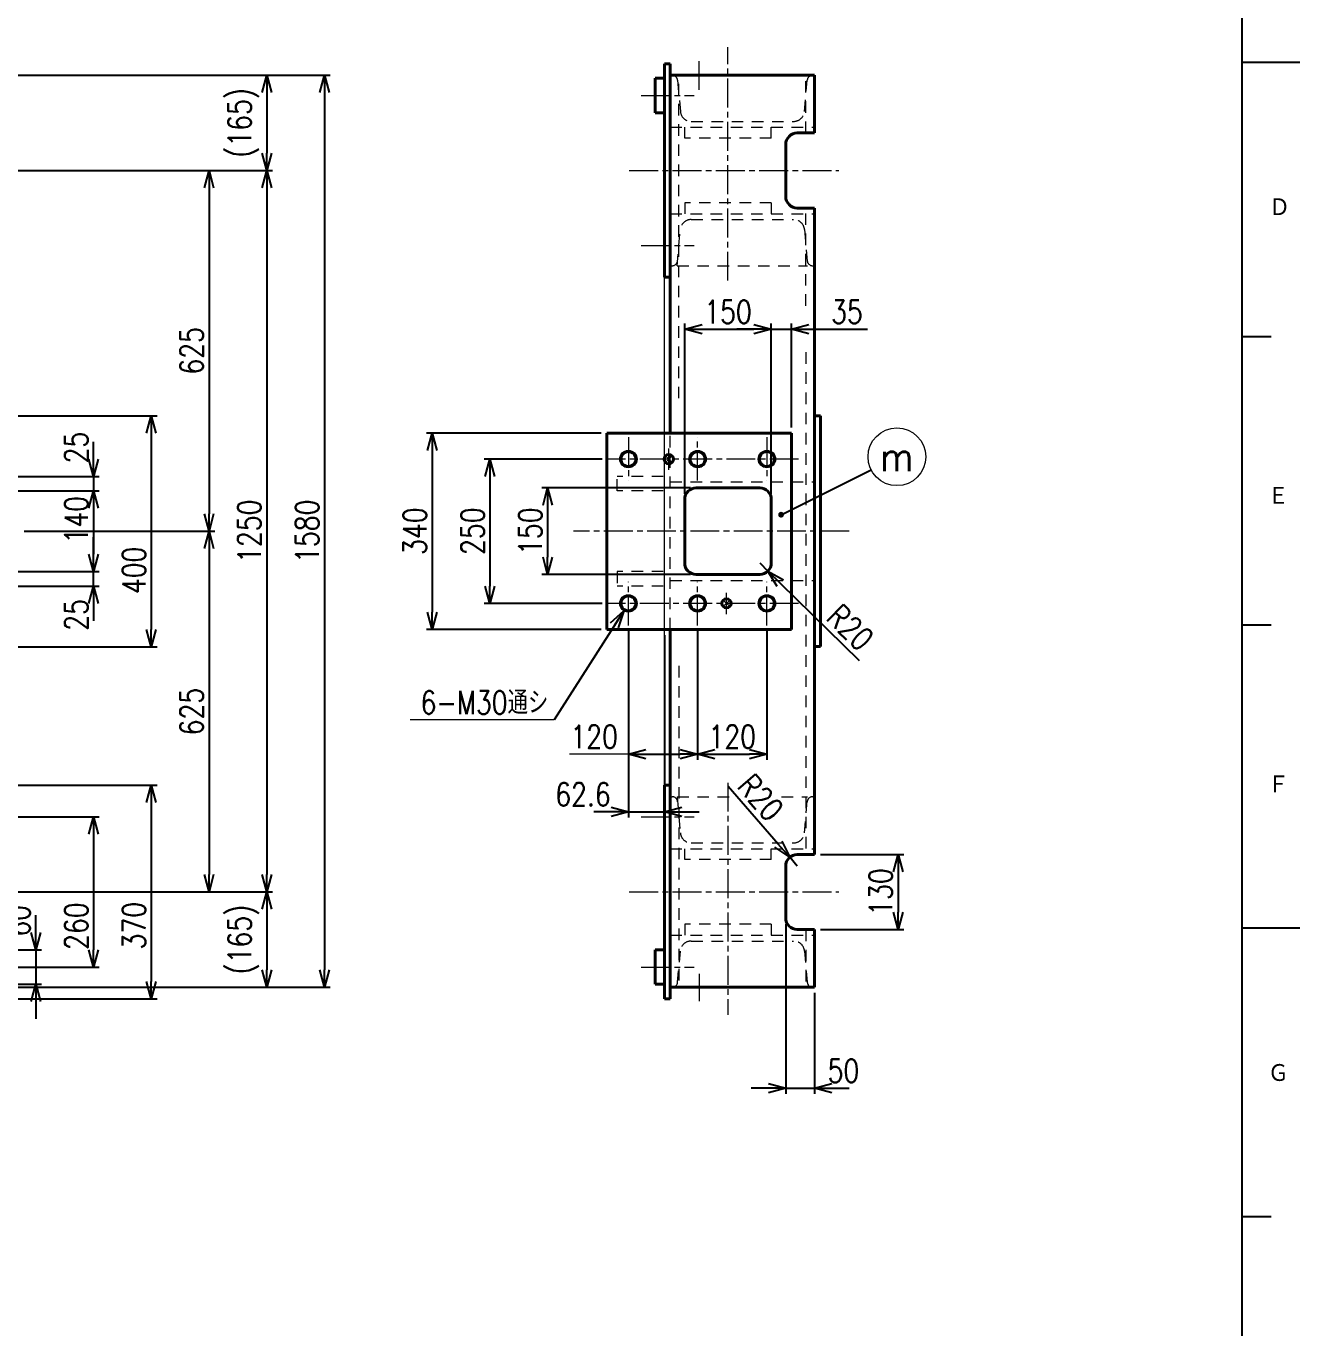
# Model space of a CAD drawing. Header units: millimetres. Extents: x 0 to 8410, y 0 to 5940.
# Drawn here: x 6153 to 8360, y 2278 to 4533 of the extents above; entities that cross this region are included whole.
import ezdxf
from ezdxf.enums import TextEntityAlignment as Align

# ---------------------------------------------------------------- set-up
doc = ezdxf.new("R2010")
doc.units = ezdxf.units.MM
doc.header["$LTSCALE"] = 10
doc.linetypes.add('GEN7A', pattern=[7.5, 5, -0.75, 1, -0.75])
doc.linetypes.add('HIDDEN2', pattern=[3.5, 2, -1.5])
doc.layers.get('0').update_dxf_attribs({"lineweight": 20})
doc.layers.get('DEFPOINTS').update_dxf_attribs({"color": 253})
for name, color, linetype, lineweight in [('2', 5, 'Continuous', 40), ('3A', 6, 'HIDDEN2', 20), ('4', 3, 'Continuous', 13), ('5', 3, 'Continuous', 13), ('6', 7, 'Continuous', 50), ('7A', 4, 'GEN7A', 13)]:
    doc.layers.add(name, color=color, linetype=linetype, lineweight=lineweight)
doc.layers.add('RAHM2', color=1, linetype='Continuous')
doc.styles.add('DIMENSION', font='romans.shx', dxfattribs={"width": 0.8, "bigfont": 'extfont2.shx'})
doc.styles.get("Standard").update_dxf_attribs({"font": 'romans.shx', "width": 0.8, "bigfont": 'extfont2.shx'})
doc.dimstyles.new('GEN-ISO$0', dxfattribs={"dimscale": 10, "dimtxt": 4, "dimasz": 3, "dimexe": 1, "dimexo": 1, "dimgap": 1, "dimtad": 3, "dimrnd": 0.01, "dimdsep": 46, "dimtxsty": 'Standard', "dimblk": 'OPEN30', "dimcen": 0, "dimclrt": 7, "dimazin": 2, "dimtp": 0.1, "dimtm": 0.1, "dimtfac": 0.6, "dimtmove": 2, "dimatfit": 3, "dimldrblk": 'OPEN30', "dimfxl": 1, "dimarcsym": 0})
doc.dimstyles.new('GEN-ISO$4', dxfattribs={"dimscale": 10, "dimtxt": 4, "dimasz": 3, "dimexe": 1, "dimexo": 1, "dimgap": 1, "dimtad": 1, "dimtoh": 1, "dimrnd": 0.01, "dimdsep": 46, "dimtxsty": 'Standard', "dimblk": 'OPEN30', "dimcen": 0, "dimclrt": 7, "dimazin": 2, "dimtp": 0.1, "dimtm": 0.1, "dimtfac": 0.6, "dimtofl": 0, "dimtmove": 0, "dimatfit": 2, "dimldrblk": 'OPEN30', "dimfxl": 1, "dimarcsym": 0})
doc.dimstyles.new('GEN-ISO$7', dxfattribs={"dimscale": 10, "dimtxt": 4, "dimasz": 3, "dimexe": 1, "dimexo": 1, "dimgap": 1, "dimtad": 3, "dimrnd": 0.01, "dimdsep": 46, "dimtxsty": 'Standard', "dimblk": 'OPEN30', "dimcen": 0, "dimclrt": 7, "dimazin": 2, "dimtp": 0.1, "dimtm": 0.1, "dimtfac": 0.6, "dimtmove": 2, "dimatfit": 3, "dimldrblk": 'OPEN30', "dimfxl": 1, "dimarcsym": 0})

# ---------------------------------------------------------------- blocks, each defined once
blk = doc.blocks.new('1A1ブヒン')
at = {"layer": 'RAHM2', "color": 5, "linetype": 'Continuous'}
for p, q in [((826, 15), (826, 579)), ((836, 447), (826, 447)), ((831, 399.5), (826, 399.5)), ((831, 349.5), (826, 349.5)), ((836, 297), (826, 297)), ((831, 247), (826, 247))]:
    blk.add_line(p, q, dxfattribs=at)
for s, p in [('Ｄ', (830.65, 420.24)), ('Ｅ', (830.43, 370.24)), ('Ｆ', (830.43, 320.24)), ('Ｇ', (830.43, 270.24))]:
    blk.add_text(s, height=3.31, dxfattribs=at).set_placement(p)
at = {"layer": 'RAHM2', "color": 5, "linetype": 'Continuous', "width": 0.7}
for tag, p in [('HEADER3', (35, 566.01)), ('HEADER4', (54.75, 566)), ('HEADER15', (74.49, 566)), ('HEADER16', (94.43, 566))]:
    blk.add_attdef(tag, text='', height=6, dxfattribs=at).set_placement(p, align=Align.MIDDLE)
at = {"layer": 'RAHM2', "color": 7, "linetype": 'Continuous'}
blk.add_attdef('HEADER5', text='', height=2.5, dxfattribs=at).set_placement((63.69, 559.1), align=Align.BOTTOM_RIGHT)
for tag, height, width, p in [('HEADER25', 3.2, 0.63, (772.91, 86.65)), ('HEADER23', 3.33, 0.8, (797.4, 86.46)), ('HEADER24', 3.5, 0.8, (818.57, 86.49)), ('HEADER22', 3.2, 0.63, (772.91, 79.65)), ('HEADER21', 3.5, 0.8, (818.57, 79.49)), ('HEADER20', 3.33, 0.8, (797.4, 79.46)), ('HEADER19', 3.2, 0.63, (772.91, 72.65)), ('HEADER17', 3.33, 0.8, (797.4, 72.46)), ('HEADER18', 3.5, 0.8, (818.57, 72.49)), ('HEADER11', 3.2, 0.63, (772.91, 65.65)), ('HEADER9', 3.33, 0.8, (797.4, 65.46)), ('HEADER10', 3.5, 0.8, (818.57, 65.49)), ('HEADER7', 3.31, 0.8, (590.63, 48.21)), ('HEADER1', 5, 0.9, (775.12, 45.15)), ('GEN-TITLE-SCA', 4, 0.85, (677.79, 40.85)), ('HEADER2', 6, 0.9, (774.89, 36.68)), ('HEADER14', 3.31, 0.8, (590.63, 36.29))]:
    blk.add_attdef(tag, text='', height=height, dxfattribs=dict(at, width=width)).set_placement(p, align=Align.MIDDLE)
for tag, p in [('HEADER27', (648.45, 41.09)), ('HEADER26', (663.07, 41.09))]:
    blk.add_attdef(tag, text='', height=4, dxfattribs=at).set_placement(p, align=Align.MIDDLE)
at = {"layer": 'RAHM2', "color": 7, "linetype": 'Continuous', "width": 0.7}
blk.add_attdef('GEN-TITLE-DAT', text='', height=3.5, dxfattribs=at).set_placement((700.02, 39.1), align=Align.CENTER)
at = {"layer": 'RAHM2', "color": 5, "linetype": 'Continuous'}
blk.add_attdef('HEADER6', text='', height=5.8, dxfattribs=at).set_placement((623.09, 17.9), align=Align.BOTTOM_RIGHT)
at = {"layer": 'RAHM2', "color": 5, "linetype": 'Continuous', "style": 'DIMENSION', "width": 1.2}
for tag, p in [('HEADER13', (629.56, 16.75)), ('HEADER12', (663.26, 16.72)), ('GEN-TITLE-DWG', (732.79, 16.74))]:
    blk.add_attdef(tag, text='', height=7.02, dxfattribs=at).set_placement(p, align=Align.BOTTOM_LEFT)
at = {"layer": 'RAHM2', "color": 5, "linetype": 'Continuous', "style": 'DIMENSION'}
blk.add_attdef('HEADER8', text='', height=7.02, dxfattribs=at).set_placement((824.55, 16.71), align=Align.BOTTOM_RIGHT)
blk = doc.blocks.new('_Open30')
at = {"color": 0, "linetype": 'ByBlock', "lineweight": -2}
for p, q in [((-1, 0.268), (0, 0)), ((0, 0), (-1, -0.268)), ((0, 0), (-1, 0))]:
    blk.add_line(p, q, dxfattribs=at)
blk = doc.blocks.new('*D15')
at = {"layer": '5', "color": 0, "lineweight": -2, "transparency": 16777216}
for p, q in [((5988, 4447.9), (6680.3, 4447.9)), ((6670.3, 4417.9), (6670.3, 2897.9)), ((5988, 2867.9), (6680.3, 2867.9))]:
    blk.add_line(p, q, dxfattribs=at)
at = {"layer": 'DEFPOINTS', "color": 0, "transparency": 16777216}
for p in [(5978, 4447.9), (5978, 2867.9), (6670.3, 2867.9)]:
    blk.add_point(p, dxfattribs=at)
at = {"layer": '5', "color": 0, "lineweight": -2, "transparency": 16777216, "xscale": 30, "yscale": 30, "zscale": 30}
for p, rotation in [((6670.3, 4447.9), 90), ((6670.3, 2867.9), 270)]:
    blk.add_blockref('_Open30', p, dxfattribs=dict(at, rotation=rotation))
at = {"layer": '5', "color": 7, "transparency": 16777216, "insert": (6640.3, 3657.9), "char_height": 40, "attachment_point": 5, "rotation": 90}
blk.add_mtext('1580', dxfattribs=at)
blk = doc.blocks.new('*D16')
at = {"layer": '5', "color": 0, "lineweight": -2, "transparency": 16777216}
for p, q in [((6035.1, 4282.9), (6580.3, 4282.9)), ((6570.3, 4252.9), (6570.3, 3062.9)), ((6035.1, 3032.9), (6580.3, 3032.9))]:
    blk.add_line(p, q, dxfattribs=at)
at = {"layer": 'DEFPOINTS', "color": 0, "transparency": 16777216}
for p in [(6025.1, 4282.9), (6025.1, 3032.9), (6570.3, 3032.9)]:
    blk.add_point(p, dxfattribs=at)
at = {"layer": '5', "color": 0, "lineweight": -2, "transparency": 16777216, "xscale": 30, "yscale": 30, "zscale": 30}
for p, rotation in [((6570.3, 4282.9), 90), ((6570.3, 3032.9), 270)]:
    blk.add_blockref('_Open30', p, dxfattribs=dict(at, rotation=rotation))
at = {"layer": '5', "color": 7, "transparency": 16777216, "insert": (6540.3, 3657.9), "char_height": 40, "attachment_point": 5, "rotation": 90}
blk.add_mtext('1250', dxfattribs=at)
blk = doc.blocks.new('*D17')
at = {"layer": '5', "color": 0, "lineweight": -2, "transparency": 16777216}
for p, q in [((5988, 4447.9), (6580.3, 4447.9)), ((6570.3, 4417.9), (6570.3, 4312.9)), ((6035.1, 4282.9), (6580.3, 4282.9))]:
    blk.add_line(p, q, dxfattribs=at)
at = {"layer": 'DEFPOINTS', "color": 0, "transparency": 16777216}
for p in [(5978, 4447.9), (6025.1, 4282.9), (6570.3, 4282.9)]:
    blk.add_point(p, dxfattribs=at)
at = {"layer": '5', "color": 0, "lineweight": -2, "transparency": 16777216, "xscale": 30, "yscale": 30, "zscale": 30}
for p, rotation in [((6570.3, 4447.9), 90), ((6570.3, 4282.9), 270)]:
    blk.add_blockref('_Open30', p, dxfattribs=dict(at, rotation=rotation))
at = {"layer": '5', "color": 7, "transparency": 16777216, "insert": (6529.9, 4365.4), "char_height": 40, "attachment_point": 5, "rotation": 90}
blk.add_mtext('(165)', dxfattribs=at)
blk = doc.blocks.new('*D18')
at = {"layer": '5', "color": 0, "lineweight": -2, "transparency": 16777216}
for p, q in [((6035.1, 3032.9), (6580.3, 3032.9)), ((6570.3, 3002.9), (6570.3, 2897.9)), ((5988, 2867.9), (6580.3, 2867.9))]:
    blk.add_line(p, q, dxfattribs=at)
at = {"layer": 'DEFPOINTS', "color": 0, "transparency": 16777216}
for p in [(6025.1, 3032.9), (5978, 2867.9), (6570.3, 2867.9)]:
    blk.add_point(p, dxfattribs=at)
at = {"layer": '5', "color": 0, "lineweight": -2, "transparency": 16777216, "xscale": 30, "yscale": 30, "zscale": 30}
for p, rotation in [((6570.3, 3032.9), 90), ((6570.3, 2867.9), 270)]:
    blk.add_blockref('_Open30', p, dxfattribs=dict(at, rotation=rotation))
at = {"layer": '5', "color": 7, "transparency": 16777216, "insert": (6529.9, 2950.4), "char_height": 40, "attachment_point": 5, "rotation": 90}
blk.add_mtext('(165)', dxfattribs=at)
blk = doc.blocks.new('*D19')
at = {"layer": '5', "color": 0, "lineweight": -2, "transparency": 16777216}
for p, q in [((6035.1, 4282.9), (6480.3, 4282.9)), ((6470.3, 4252.9), (6470.3, 3687.9)), ((6150.4, 3657.9), (6480.3, 3657.9))]:
    blk.add_line(p, q, dxfattribs=at)
at = {"layer": 'DEFPOINTS', "color": 0, "transparency": 16777216}
for p in [(6025.1, 4282.9), (6140.4, 3657.9), (6470.3, 3657.9)]:
    blk.add_point(p, dxfattribs=at)
at = {"layer": '5', "color": 0, "lineweight": -2, "transparency": 16777216, "xscale": 30, "yscale": 30, "zscale": 30}
for p, rotation in [((6470.3, 4282.9), 90), ((6470.3, 3657.9), 270)]:
    blk.add_blockref('_Open30', p, dxfattribs=dict(at, rotation=rotation))
at = {"layer": '5', "color": 7, "transparency": 16777216, "insert": (6440.3, 3970.4), "char_height": 40, "attachment_point": 5, "rotation": 90}
blk.add_mtext('625', dxfattribs=at)
blk = doc.blocks.new('*D20')
at = {"layer": '5', "color": 0, "lineweight": -2, "transparency": 16777216}
for p, q in [((6150.4, 3657.9), (6480.3, 3657.9)), ((6470.3, 3627.9), (6470.3, 3062.9)), ((6035.1, 3032.9), (6480.3, 3032.9))]:
    blk.add_line(p, q, dxfattribs=at)
at = {"layer": 'DEFPOINTS', "color": 0, "transparency": 16777216}
for p in [(6140.4, 3657.9), (6025.1, 3032.9), (6470.3, 3032.9)]:
    blk.add_point(p, dxfattribs=at)
at = {"layer": '5', "color": 0, "lineweight": -2, "transparency": 16777216, "xscale": 30, "yscale": 30, "zscale": 30}
for p, rotation in [((6470.3, 3657.9), 90), ((6470.3, 3032.9), 270)]:
    blk.add_blockref('_Open30', p, dxfattribs=dict(at, rotation=rotation))
at = {"layer": '5', "color": 7, "transparency": 16777216, "insert": (6440.3, 3345.4), "char_height": 40, "attachment_point": 5, "rotation": 90}
blk.add_mtext('625', dxfattribs=at)
blk = doc.blocks.new('*D21')
at = {"layer": '5', "color": 0, "lineweight": -2, "transparency": 16777216}
for p, q in [((5898, 3217.9), (6380.3, 3217.9)), ((6370.3, 3187.9), (6370.3, 2877.9)), ((5898, 2847.9), (6380.3, 2847.9))]:
    blk.add_line(p, q, dxfattribs=at)
at = {"layer": 'DEFPOINTS', "color": 0, "transparency": 16777216}
for p in [(5888, 3217.9), (5888, 2847.9), (6370.3, 2847.9)]:
    blk.add_point(p, dxfattribs=at)
at = {"layer": '5', "color": 0, "lineweight": -2, "transparency": 16777216, "xscale": 30, "yscale": 30, "zscale": 30}
for p, rotation in [((6370.3, 3217.9), 90), ((6370.3, 2847.9), 270)]:
    blk.add_blockref('_Open30', p, dxfattribs=dict(at, rotation=rotation))
at = {"layer": '5', "color": 7, "transparency": 16777216, "insert": (6340.3, 2974.5), "char_height": 40, "attachment_point": 5, "rotation": 90}
blk.add_mtext('370', dxfattribs=at)
blk = doc.blocks.new('*D22')
at = {"layer": '5', "color": 0, "lineweight": -2, "transparency": 16777216}
for p, q in [((5824, 3162.9), (6280.3, 3162.9)), ((6270.3, 3132.9), (6270.3, 2932.9)), ((5824, 2902.9), (6280.3, 2902.9))]:
    blk.add_line(p, q, dxfattribs=at)
at = {"layer": 'DEFPOINTS', "color": 0, "transparency": 16777216}
for p in [(5814, 3162.9), (5814, 2902.9), (6270.3, 2902.9)]:
    blk.add_point(p, dxfattribs=at)
at = {"layer": '5', "color": 0, "lineweight": -2, "transparency": 16777216, "xscale": 30, "yscale": 30, "zscale": 30}
for p, rotation in [((6270.3, 3162.9), 90), ((6270.3, 2902.9), 270)]:
    blk.add_blockref('_Open30', p, dxfattribs=dict(at, rotation=rotation))
at = {"layer": '5', "color": 7, "transparency": 16777216, "insert": (6240.3, 2973.7), "char_height": 40, "attachment_point": 5, "rotation": 90}
blk.add_mtext('260', dxfattribs=at)
blk = doc.blocks.new('*D23')
at = {"layer": '5', "color": 0, "lineweight": -2, "transparency": 16777216}
for p, q in [((6170.3, 2962.9), (6170.3, 2992.9)), ((5878, 2932.9), (6180.3, 2932.9)), ((6170.3, 2932.9), (6170.3, 2872.9)), ((5878, 2872.9), (6180.3, 2872.9)), ((6170.3, 2842.9), (6170.3, 2812.9))]:
    blk.add_line(p, q, dxfattribs=at)
at = {"layer": 'DEFPOINTS', "color": 0, "transparency": 16777216}
for p in [(5868, 2932.9), (5868, 2872.9), (6170.3, 2872.9)]:
    blk.add_point(p, dxfattribs=at)
at = {"layer": '5', "color": 0, "lineweight": -2, "transparency": 16777216, "xscale": 30, "yscale": 30, "zscale": 30}
for p, rotation in [((6170.3, 2932.9), 270), ((6170.3, 2872.9), 90)]:
    blk.add_blockref('_Open30', p, dxfattribs=dict(at, rotation=rotation))
at = {"layer": '5', "color": 7, "transparency": 16777216, "insert": (6140.3, 2982.9), "char_height": 40, "attachment_point": 5, "rotation": 90}
blk.add_mtext('60', dxfattribs=at)
blk = doc.blocks.new('*D156')
at = {"layer": '5', "color": 0, "lineweight": -2, "transparency": 16777216}
for p, q in [((7196.7, 3484.7), (7196.7, 3261.9)), ((7316.7, 3484.7), (7316.7, 3261.9)), ((7226.7, 3271.9), (7286.7, 3271.9))]:
    blk.add_line(p, q, dxfattribs=at)
at = {"layer": 'DEFPOINTS', "color": 0, "transparency": 16777216}
for p in [(7196.7, 3494.7), (7316.7, 3494.7), (7316.7, 3271.9)]:
    blk.add_point(p, dxfattribs=at)
at = {"layer": '5', "color": 0, "lineweight": -2, "transparency": 16777216, "xscale": 30, "yscale": 30, "zscale": 30, "rotation": 180}
blk.add_blockref('_Open30', (7196.7, 3271.9), dxfattribs=at)
at = {"layer": '5', "color": 0, "lineweight": -2, "transparency": 16777216, "xscale": 30, "yscale": 30, "zscale": 30}
blk.add_blockref('_Open30', (7316.7, 3271.9), dxfattribs=at)
at = {"layer": '5', "color": 7, "transparency": 16777216, "insert": (7137.4, 3301.9), "char_height": 40, "attachment_point": 5}
blk.add_mtext('120', dxfattribs=at)
blk = doc.blocks.new('*D157')
at = {"layer": '5', "color": 0, "lineweight": -2, "transparency": 16777216}
for p, q in [((7316.7, 3484.7), (7316.7, 3261.9)), ((7436.7, 3484.7), (7436.7, 3261.9)), ((7346.7, 3271.9), (7406.7, 3271.9))]:
    blk.add_line(p, q, dxfattribs=at)
at = {"layer": 'DEFPOINTS', "color": 0, "transparency": 16777216}
for p in [(7316.7, 3494.7), (7436.7, 3494.7), (7436.7, 3271.9)]:
    blk.add_point(p, dxfattribs=at)
at = {"layer": '5', "color": 0, "lineweight": -2, "transparency": 16777216, "xscale": 30, "yscale": 30, "zscale": 30, "rotation": 180}
blk.add_blockref('_Open30', (7316.7, 3271.9), dxfattribs=at)
at = {"layer": '5', "color": 0, "lineweight": -2, "transparency": 16777216, "xscale": 30, "yscale": 30, "zscale": 30}
blk.add_blockref('_Open30', (7436.7, 3271.9), dxfattribs=at)
at = {"layer": '5', "color": 7, "transparency": 16777216, "insert": (7376.7, 3301.9), "char_height": 40, "attachment_point": 5}
blk.add_mtext('120', dxfattribs=at)
blk = doc.blocks.new('GENBALLOON1')
blk.add_circle((0, 0), 5)
at = {"flags": 1}
blk.add_attdef('GEN_PARENT', text='', height=2.5, dxfattribs=at).set_placement((0, 0), align=Align.MIDDLE)
blk.add_attdef('REF_NO', text='', height=3.5).set_placement((0, 0), align=Align.MIDDLE)
at = {"color": 7, "flags": 1}
for tag, p in [('5GENINF', (6.43, 0.96)), ('6GENINF', (6.43, 0.63)), ('7GENINF', (6.43, 0.3)), ('8GENINF', (6.43, -0.04)), ('9GENINF', (6.43, -0.37)), ('3GENINF', (6.43, -2.34)), ('10GENINF', (6.43, -0.7)), ('11GENINF', (6.43, -1)), ('12GENINF', (6.43, -1.34)), ('13GENINF', (6.43, -1.67)), ('14GENINF', (6.43, -2)), ('4GENINF', (6.43, -2.67)), ('20GENINF', (6.43, -4.7)), ('15GENINF', (6.43, -3)), ('16GENINF', (6.43, -3.34)), ('17GENINF', (6.43, -3.7)), ('18GENINF', (6.43, -4.04)), ('19GENINF', (6.43, -4.37)), ('21GENINF', (6.43, -5.04)), ('22GENINF', (6.43, -5.37))]:
    blk.add_attdef(tag, p, '', height=0.2, dxfattribs=at)
blk = doc.blocks.new('*D158')
at = {"layer": '5', "color": 0, "lineweight": -2, "transparency": 16777216}
for p, q in [((7196.7, 3484.7), (7196.7, 3161.9)), ((7259.3, 3477.9), (7259.3, 3161.9)), ((7166.7, 3171.9), (7136.7, 3171.9)), ((7196.7, 3171.9), (7259.3, 3171.9)), ((7289.3, 3171.9), (7319.3, 3171.9))]:
    blk.add_line(p, q, dxfattribs=at)
at = {"layer": 'DEFPOINTS', "color": 0, "transparency": 16777216}
for p in [(7196.7, 3494.7), (7259.3, 3487.9), (7259.3, 3171.9)]:
    blk.add_point(p, dxfattribs=at)
at = {"layer": '5', "color": 0, "lineweight": -2, "transparency": 16777216, "xscale": 30, "yscale": 30, "zscale": 30}
blk.add_blockref('_Open30', (7196.7, 3171.9), dxfattribs=at)
at = {"layer": '5', "color": 0, "lineweight": -2, "transparency": 16777216, "xscale": 30, "yscale": 30, "zscale": 30, "rotation": 180}
blk.add_blockref('_Open30', (7259.3, 3171.9), dxfattribs=at)
at = {"layer": '5', "color": 7, "transparency": 16777216, "insert": (7118.1, 3201.9), "char_height": 40, "attachment_point": 5}
blk.add_mtext('62.6', dxfattribs=at)
blk = doc.blocks.new('*D159')
at = {"layer": '5', "color": 0, "lineweight": -2, "transparency": 16777216}
for p, q in [((7294.3, 3722.9), (7294.3, 4018)), ((7444.3, 3722.9), (7444.3, 4018)), ((7324.3, 4008), (7414.3, 4008))]:
    blk.add_line(p, q, dxfattribs=at)
at = {"layer": 'DEFPOINTS', "color": 0, "transparency": 16777216}
for p in [(7444.3, 4008), (7294.3, 3712.9), (7444.3, 3712.9)]:
    blk.add_point(p, dxfattribs=at)
at = {"layer": '5', "color": 0, "lineweight": -2, "transparency": 16777216, "xscale": 30, "yscale": 30, "zscale": 30, "rotation": 180}
blk.add_blockref('_Open30', (7294.3, 4008), dxfattribs=at)
at = {"layer": '5', "color": 0, "lineweight": -2, "transparency": 16777216, "xscale": 30, "yscale": 30, "zscale": 30}
blk.add_blockref('_Open30', (7444.3, 4008), dxfattribs=at)
at = {"layer": '5', "color": 7, "transparency": 16777216, "insert": (7369.3, 4038), "char_height": 40, "attachment_point": 5}
blk.add_mtext('150', dxfattribs=at)
blk = doc.blocks.new('*D160')
at = {"layer": '5', "color": 0, "lineweight": -2, "transparency": 16777216}
for p, q in [((7444.3, 3722.9), (7444.3, 4018)), ((7479.3, 3837.9), (7479.3, 4018)), ((7414.3, 4008), (7384.3, 4008)), ((7444.3, 4008), (7479.3, 4008)), ((7509.3, 4008), (7611.1, 4008))]:
    blk.add_line(p, q, dxfattribs=at)
at = {"layer": 'DEFPOINTS', "color": 0, "transparency": 16777216}
for p in [(7479.3, 4008), (7479.3, 3827.9), (7444.3, 3712.9)]:
    blk.add_point(p, dxfattribs=at)
at = {"layer": '5', "color": 0, "lineweight": -2, "transparency": 16777216, "xscale": 30, "yscale": 30, "zscale": 30}
blk.add_blockref('_Open30', (7444.3, 4008), dxfattribs=at)
at = {"layer": '5', "color": 0, "lineweight": -2, "transparency": 16777216, "xscale": 30, "yscale": 30, "zscale": 30, "rotation": 180}
blk.add_blockref('_Open30', (7479.3, 4008), dxfattribs=at)
at = {"layer": '5', "color": 7, "transparency": 16777216, "insert": (7575.2, 4038), "char_height": 40, "attachment_point": 5}
blk.add_mtext('35', dxfattribs=at)
blk = doc.blocks.new('*D161')
at = {"layer": '5', "color": 0, "lineweight": -2, "transparency": 16777216}
for p, q in [((7304.3, 3732.9), (7046.9, 3732.9)), ((7056.9, 3702.9), (7056.9, 3612.9)), ((7304.3, 3582.9), (7046.9, 3582.9))]:
    blk.add_line(p, q, dxfattribs=at)
at = {"layer": 'DEFPOINTS', "color": 0, "transparency": 16777216}
for p in [(7314.3, 3732.9), (7056.9, 3582.9), (7314.3, 3582.9)]:
    blk.add_point(p, dxfattribs=at)
at = {"layer": '5', "color": 0, "lineweight": -2, "transparency": 16777216, "xscale": 30, "yscale": 30, "zscale": 30}
for p, rotation in [((7056.9, 3732.9), 90), ((7056.9, 3582.9), 270)]:
    blk.add_blockref('_Open30', p, dxfattribs=dict(at, rotation=rotation))
at = {"layer": '5', "color": 7, "transparency": 16777216, "insert": (7026.9, 3657.9), "char_height": 40, "attachment_point": 5, "rotation": 90}
blk.add_mtext('150', dxfattribs=at)
blk = doc.blocks.new('*D162')
at = {"layer": '5', "color": 0, "lineweight": -2, "transparency": 16777216}
for p, q in [((7151.2, 3782.9), (6946.9, 3782.9)), ((6956.9, 3752.9), (6956.9, 3562.9)), ((7151.2, 3532.9), (6946.9, 3532.9))]:
    blk.add_line(p, q, dxfattribs=at)
at = {"layer": 'DEFPOINTS', "color": 0, "transparency": 16777216}
for p in [(7161.2, 3782.9), (6956.9, 3532.9), (7161.2, 3532.9)]:
    blk.add_point(p, dxfattribs=at)
at = {"layer": '5', "color": 0, "lineweight": -2, "transparency": 16777216, "xscale": 30, "yscale": 30, "zscale": 30}
for p, rotation in [((6956.9, 3782.9), 90), ((6956.9, 3532.9), 270)]:
    blk.add_blockref('_Open30', p, dxfattribs=dict(at, rotation=rotation))
at = {"layer": '5', "color": 7, "transparency": 16777216, "insert": (6926.9, 3657.9), "char_height": 40, "attachment_point": 5, "rotation": 90}
blk.add_mtext('250', dxfattribs=at)
blk = doc.blocks.new('*D163')
at = {"layer": '5', "color": 0, "lineweight": -2, "transparency": 16777216}
for p, q in [((7149.3, 3827.9), (6846.9, 3827.9)), ((6856.9, 3797.9), (6856.9, 3517.9)), ((7149.3, 3487.9), (6846.9, 3487.9))]:
    blk.add_line(p, q, dxfattribs=at)
at = {"layer": 'DEFPOINTS', "color": 0, "transparency": 16777216}
for p in [(7159.3, 3827.9), (6856.9, 3487.9), (7159.3, 3487.9)]:
    blk.add_point(p, dxfattribs=at)
at = {"layer": '5', "color": 0, "lineweight": -2, "transparency": 16777216, "xscale": 30, "yscale": 30, "zscale": 30}
for p, rotation in [((6856.9, 3827.9), 90), ((6856.9, 3487.9), 270)]:
    blk.add_blockref('_Open30', p, dxfattribs=dict(at, rotation=rotation))
at = {"layer": '5', "color": 7, "transparency": 16777216, "insert": (6826.9, 3657.9), "char_height": 40, "attachment_point": 5, "rotation": 90}
blk.add_mtext('340', dxfattribs=at)
blk = doc.blocks.new('*D164')
at = {"layer": '5', "color": 0, "lineweight": -2, "transparency": 16777216}
for p, q in [((7529.3, 3097.9), (7673.9, 3097.9)), ((7663.9, 3067.9), (7663.9, 2997.9)), ((7529.3, 2967.9), (7673.9, 2967.9))]:
    blk.add_line(p, q, dxfattribs=at)
at = {"layer": 'DEFPOINTS', "color": 0, "transparency": 16777216}
for p in [(7519.3, 3097.9), (7519.3, 2967.9), (7663.9, 2967.9)]:
    blk.add_point(p, dxfattribs=at)
at = {"layer": '5', "color": 0, "lineweight": -2, "transparency": 16777216, "xscale": 30, "yscale": 30, "zscale": 30}
for p, rotation in [((7663.9, 3097.9), 90), ((7663.9, 2967.9), 270)]:
    blk.add_blockref('_Open30', p, dxfattribs=dict(at, rotation=rotation))
at = {"layer": '5', "color": 7, "transparency": 16777216, "insert": (7633.9, 3032.9), "char_height": 40, "attachment_point": 5, "rotation": 90}
blk.add_mtext('130', dxfattribs=at)
blk = doc.blocks.new('*D165')
at = {"layer": '5', "color": 0, "lineweight": -2, "transparency": 16777216}
for p, q in [((7469.3, 2977.9), (7469.3, 2683)), ((7519.3, 2857.9), (7519.3, 2683)), ((7439.3, 2693), (7409.3, 2693)), ((7469.3, 2693), (7519.3, 2693)), ((7549.3, 2693), (7579.3, 2693))]:
    blk.add_line(p, q, dxfattribs=at)
at = {"layer": 'DEFPOINTS', "color": 0, "transparency": 16777216}
for p in [(7469.3, 2987.9), (7519.3, 2867.9), (7519.3, 2693)]:
    blk.add_point(p, dxfattribs=at)
at = {"layer": '5', "color": 0, "lineweight": -2, "transparency": 16777216, "xscale": 30, "yscale": 30, "zscale": 30}
blk.add_blockref('_Open30', (7469.3, 2693), dxfattribs=at)
at = {"layer": '5', "color": 0, "lineweight": -2, "transparency": 16777216, "xscale": 30, "yscale": 30, "zscale": 30, "rotation": 180}
blk.add_blockref('_Open30', (7519.3, 2693), dxfattribs=at)
at = {"layer": '5', "color": 7, "transparency": 16777216, "insert": (7569.3, 2723), "char_height": 40, "attachment_point": 5}
blk.add_mtext('50', dxfattribs=at)
blk = doc.blocks.new('*D166')
at = {"layer": '5', "color": 0, "lineweight": -2, "transparency": 16777216}
for p, q in [((5988, 3727.9), (6280.3, 3727.9)), ((6270.3, 3697.9), (6270.3, 3617.9)), ((5988, 3587.9), (6280.3, 3587.9))]:
    blk.add_line(p, q, dxfattribs=at)
at = {"layer": 'DEFPOINTS', "color": 0, "transparency": 16777216}
for p in [(5978, 3727.9), (5978, 3587.9), (6270.3, 3587.9)]:
    blk.add_point(p, dxfattribs=at)
at = {"layer": '5', "color": 0, "lineweight": -2, "transparency": 16777216, "xscale": 30, "yscale": 30, "zscale": 30}
for p, rotation in [((6270.3, 3727.9), 90), ((6270.3, 3587.9), 270)]:
    blk.add_blockref('_Open30', p, dxfattribs=dict(at, rotation=rotation))
at = {"layer": '5', "color": 7, "transparency": 16777216, "insert": (6240.3, 3677.8), "char_height": 40, "attachment_point": 5, "rotation": 90}
blk.add_mtext('140', dxfattribs=at)
blk = doc.blocks.new('*D167')
at = {"layer": '5', "color": 0, "lineweight": -2, "transparency": 16777216}
for p, q in [((6270.3, 3782.9), (6270.3, 3812.9)), ((5988, 3752.9), (6280.3, 3752.9)), ((6270.3, 3752.9), (6270.3, 3727.9)), ((5988, 3727.9), (6280.3, 3727.9)), ((6270.3, 3697.9), (6270.3, 3667.9))]:
    blk.add_line(p, q, dxfattribs=at)
at = {"layer": 'DEFPOINTS', "color": 0, "transparency": 16777216}
for p in [(5978, 3752.9), (5978, 3727.9), (6270.3, 3727.9)]:
    blk.add_point(p, dxfattribs=at)
at = {"layer": '5', "color": 0, "lineweight": -2, "transparency": 16777216, "xscale": 30, "yscale": 30, "zscale": 30}
for p, rotation in [((6270.3, 3752.9), 270), ((6270.3, 3727.9), 90)]:
    blk.add_blockref('_Open30', p, dxfattribs=dict(at, rotation=rotation))
at = {"layer": '5', "color": 7, "transparency": 16777216, "insert": (6240.3, 3802.9), "char_height": 40, "attachment_point": 5, "rotation": 90}
blk.add_mtext('25', dxfattribs=at)
blk = doc.blocks.new('*D168')
at = {"layer": '5', "color": 0, "lineweight": -2, "transparency": 16777216}
for p, q in [((6270.3, 3617.9), (6270.3, 3647.9)), ((5988, 3587.9), (6280.3, 3587.9)), ((6270.3, 3562.9), (6270.3, 3587.9)), ((5988, 3562.9), (6280.3, 3562.9)), ((6270.3, 3532.9), (6270.3, 3502.9))]:
    blk.add_line(p, q, dxfattribs=at)
at = {"layer": 'DEFPOINTS', "color": 0, "transparency": 16777216}
for p in [(5978, 3587.9), (6270.3, 3587.9), (5978, 3562.9)]:
    blk.add_point(p, dxfattribs=at)
at = {"layer": '5', "color": 0, "lineweight": -2, "transparency": 16777216, "xscale": 30, "yscale": 30, "zscale": 30}
for p, rotation in [((6270.3, 3587.9), 270), ((6270.3, 3562.9), 90)]:
    blk.add_blockref('_Open30', p, dxfattribs=dict(at, rotation=rotation))
at = {"layer": '5', "color": 7, "transparency": 16777216, "insert": (6240.3, 3512.9), "char_height": 40, "attachment_point": 5, "rotation": 90}
blk.add_mtext('25', dxfattribs=at)
blk = doc.blocks.new('*D31')
at = {"layer": '5', "color": 0, "lineweight": -2, "transparency": 16777216}
for p, q in [((5968, 3857.9), (6380.3, 3857.9)), ((6370.3, 3827.9), (6370.3, 3487.9)), ((5968, 3457.9), (6380.3, 3457.9))]:
    blk.add_line(p, q, dxfattribs=at)
at = {"layer": 'DEFPOINTS', "color": 0, "transparency": 16777216}
for p in [(5958, 3857.9), (5958, 3457.9), (6370.3, 3457.9)]:
    blk.add_point(p, dxfattribs=at)
at = {"layer": '5', "color": 0, "lineweight": -2, "transparency": 16777216, "xscale": 30, "yscale": 30, "zscale": 30}
for p, rotation in [((6370.3, 3857.9), 90), ((6370.3, 3457.9), 270)]:
    blk.add_blockref('_Open30', p, dxfattribs=dict(at, rotation=rotation))
at = {"layer": '5', "color": 7, "transparency": 16777216, "insert": (6340.3, 3590), "char_height": 40, "attachment_point": 5, "rotation": 90}
blk.add_mtext('400', dxfattribs=at)
blk = doc.blocks.new('*D38')
at = {"layer": '5', "color": 0, "lineweight": -2, "transparency": 16777216}
for p, q in [((7424.3, 3602.9), (7438.5, 3588.9)), ((7459.9, 3567.9), (7596.5, 3433.9))]:
    blk.add_line(p, q, dxfattribs=at)
at = {"layer": 'DEFPOINTS', "color": 0, "transparency": 16777216}
for p in [(7424.3, 3602.9), (7438.5, 3588.9)]:
    blk.add_point(p, dxfattribs=at)
at = {"layer": '5', "color": 0, "lineweight": -2, "transparency": 16777216, "xscale": 30, "yscale": 30, "zscale": 30, "rotation": 135.5471415830804}
blk.add_blockref('_Open30', (7438.5, 3588.9), dxfattribs=at)
at = {"layer": '5', "color": 7, "transparency": 16777216, "insert": (7581, 3491.1), "char_height": 40, "attachment_point": 5, "rotation": 315.5471}
blk.add_mtext('R20', dxfattribs=at)
blk = doc.blocks.new('*D204')
at = {"layer": '5', "color": 0, "lineweight": -2, "transparency": 16777216}
for p, q in [((7456.4, 3115.7), (7369.7, 3215.5)), ((7489.3, 3077.9), (7476.1, 3093))]:
    blk.add_line(p, q, dxfattribs=at)
at = {"layer": 'DEFPOINTS', "color": 0, "transparency": 16777216}
for p in [(7476.1, 3093), (7489.3, 3077.9)]:
    blk.add_point(p, dxfattribs=at)
at = {"layer": '5', "color": 0, "lineweight": -2, "transparency": 16777216, "xscale": 30, "yscale": 30, "zscale": 30, "rotation": 311.0009778588432}
blk.add_blockref('_Open30', (7476.1, 3093), dxfattribs=at)
at = {"layer": '5', "color": 7, "transparency": 16777216, "insert": (7425.9, 3196.6), "char_height": 40, "attachment_point": 5, "rotation": 311.001}
blk.add_mtext('R20', dxfattribs=at)

msp = doc.modelspace()

# ---------------------------------------------------------------- linework, layer by layer
at = {"layer": '2'}
for p, q in [((7259.2532, 4097.9217), (7259.2532, 4467.9217)), ((7259.2532, 4467.9217), (7269.2532, 4467.9217)), ((7269.2532, 4467.9217), (7269.2532, 4097.9217)), ((7519.2532, 4447.9217), (7269.2532, 4447.9217)), ((7269.2532, 4447.9217), (7269.2532, 3827.9217)), ((7519.2532, 4347.9217), (7519.2532, 4447.9217)), ((7243.2532, 4382.9217), (7243.2532, 4442.9217)), ((7243.2532, 4442.9217), (7259.2532, 4442.9217)), ((7259.2532, 4382.9217), (7243.2532, 4382.9217)), ((7519.2532, 4347.9217), (7489.2532, 4347.9217)), ((7469.2532, 4327.9217), (7469.2532, 4237.9217)), ((7519.2532, 4217.9217), (7489.2532, 4217.9217)), ((7519.2532, 3097.9217), (7519.2532, 4217.9217)), ((7269.2532, 4097.9217), (7259.2532, 4097.9217)), ((7529.2532, 3857.9217), (7519.2532, 3857.9217)), ((7529.2532, 3457.9217), (7529.2532, 3857.9217)), ((7479.2532, 3827.9217), (7159.2532, 3827.9217)), ((7159.2532, 3827.9217), (7159.2532, 3487.9217)), ((7479.2532, 3827.9217), (7479.2532, 3487.9217)), ((7424.2532, 3732.9217), (7314.2532, 3732.9217)), ((7294.2532, 3602.9217), (7294.2532, 3712.9217)), ((7444.2532, 3602.9217), (7444.2532, 3712.9217)), ((7424.2532, 3582.9217), (7314.2532, 3582.9217)), ((7159.2532, 3487.9217), (7479.2532, 3487.9217)), ((7269.2532, 3487.9217), (7269.2532, 2867.9217)), ((7529.2532, 3457.9217), (7519.2532, 3457.9217)), ((7259.2532, 3217.9217), (7259.2532, 2847.9217)), ((7269.2532, 3217.9217), (7259.2532, 3217.9217)), ((7269.2532, 2847.9217), (7269.2532, 3217.9217)), ((7519.2532, 3097.9217), (7489.2532, 3097.9217)), ((7469.2532, 2987.9217), (7469.2532, 3077.9217)), ((7519.2532, 2967.9217), (7489.2532, 2967.9217)), ((7519.2532, 2867.9217), (7519.2532, 2967.9217)), ((7259.2532, 2932.9217), (7243.2532, 2932.9217)), ((7243.2532, 2932.9217), (7243.2532, 2872.9217)), ((7243.2532, 2872.9217), (7259.2532, 2872.9217)), ((7269.2532, 2867.9217), (7519.2532, 2867.9217)), ((7507.2532, 2867.9217), (7281.2532, 2867.9217)), ((7259.2532, 2847.9217), (7269.2532, 2847.9217))]:
    msp.add_line(p, q, dxfattribs=at)
for centre, radius in [((7196.6932, 3782.9217), 13), ((7266.6932, 3782.9217), 8), ((7316.6932, 3782.9217), 13), ((7436.6932, 3782.9217), 13), ((7196.6932, 3532.9217), 13), ((7316.6932, 3532.9217), 13), ((7436.6932, 3532.9217), 13), ((7366.6932, 3532.9217), 8)]:
    msp.add_circle(centre, radius, dxfattribs=at)
for centre, start, end in [((7489.2532, 4327.9217), 90, 180), ((7489.2532, 4237.9217), 180, 270), ((7314.2532, 3712.9217), 90, 180), ((7424.2532, 3712.9217), 0, 90), ((7314.2532, 3602.9217), 180, 270), ((7424.2532, 3602.9217), 270, 0), ((7489.2532, 3077.9217), 90, 180), ((7489.2532, 2987.9217), 180, 270)]:
    msp.add_arc(centre, 20, start, end, dxfattribs=at)
at = {"layer": '3A'}
for p, q in [((7269.2532, 4447.9217), (7269.2532, 4357.9217)), ((7269.2532, 4447.9217), (7272.5465, 4447.9217)), ((7284.2532, 3888.2107), (7284.2532, 4447.9217)), ((7504.2532, 4347.9217), (7504.2532, 4447.9217)), ((7515.9598, 4447.9217), (7519.2532, 4447.9217)), ((7519.2532, 4447.9217), (7519.2532, 4357.9217)), ((7282.0132, 4439.2483), (7286.7332, 4385.2683)), ((7501.7732, 4385.2683), (7506.4932, 4439.2483)), ((7269.2532, 4357.9217), (7519.2532, 4357.9217)), ((7294.2532, 4338.9217), (7294.2532, 4357.9217)), ((7305.6598, 4367.9217), (7482.8465, 4367.9217)), ((7444.2532, 4338.9217), (7444.2532, 4357.9217)), ((7444.2532, 4338.9217), (7294.2532, 4338.9217)), ((7444.2532, 4226.9217), (7294.2532, 4226.9217)), ((7294.2532, 4226.9217), (7294.2532, 4207.9217)), ((7444.2532, 4226.9217), (7444.2532, 4207.9217)), ((7269.2532, 4207.9217), (7519.2532, 4207.9217)), ((7269.2532, 4117.9217), (7269.2532, 4207.9217)), ((7305.6598, 4197.9217), (7482.8465, 4197.9217)), ((7504.2532, 4048.5785), (7504.2532, 4217.9217)), ((7519.2532, 4117.9217), (7519.2532, 4207.9217)), ((7281.2548, 4117.9217), (7286.7332, 4180.575)), ((7501.7732, 4180.575), (7507.2516, 4117.9217)), ((7269.2532, 4117.9217), (7272.5465, 4117.9217)), ((7281.2548, 4117.9217), (7507.2516, 4117.9217)), ((7515.9598, 4117.9217), (7519.2532, 4117.9217)), ((7504.2532, 3968.2226), (7504.2532, 3097.9217)), ((7269.2532, 3487.9217), (7269.2532, 3827.9217)), ((7177.2532, 3727.9217), (7177.2532, 3752.9217)), ((7257.2532, 3752.9217), (7177.2532, 3752.9217)), ((7257.2532, 3727.9217), (7177.2532, 3727.9217)), ((7269.2532, 3743.2489), (7519.2532, 3743.2489)), ((7177.2532, 3587.9217), (7177.2532, 3562.9217)), ((7257.2532, 3587.9217), (7177.2532, 3587.9217)), ((7269.2532, 3572.5945), (7519.2532, 3572.5945)), ((7257.2532, 3562.9217), (7177.2532, 3562.9217)), ((7284.2532, 3424.6566), (7284.2532, 2867.9217)), ((7269.2532, 3197.9217), (7269.2532, 3107.9217)), ((7269.2532, 3197.9217), (7272.5465, 3197.9217)), ((7281.2548, 3197.9217), (7286.7332, 3135.2683)), ((7281.2548, 3197.9217), (7375.8619, 3197.9217)), ((7462.0691, 3197.9217), (7507.2516, 3197.9217)), ((7501.7732, 3135.2683), (7507.2516, 3197.9217)), ((7515.9598, 3197.9217), (7519.2532, 3197.9217)), ((7519.2532, 3197.9217), (7519.2532, 3107.9217)), ((7305.6598, 3117.9217), (7482.8465, 3117.9217)), ((7269.2532, 3107.9217), (7519.2532, 3107.9217)), ((7294.2532, 3088.9217), (7294.2532, 3107.9217)), ((7444.2532, 3088.9217), (7444.2532, 3107.9217)), ((7444.2532, 3088.9217), (7294.2532, 3088.9217)), ((7269.2532, 2957.9217), (7519.2532, 2957.9217)), ((7269.2532, 2867.9217), (7269.2532, 2957.9217)), ((7444.2532, 2976.9217), (7294.2532, 2976.9217)), ((7294.2532, 2976.9217), (7294.2532, 2957.9217)), ((7444.2532, 2976.9217), (7444.2532, 2957.9217)), ((7504.2532, 2967.9217), (7504.2532, 2867.9217)), ((7519.2532, 2867.9217), (7519.2532, 2957.9217)), ((7305.6598, 2947.9217), (7482.8465, 2947.9217)), ((7282.0132, 2876.595), (7286.7332, 2930.575)), ((7501.7732, 2930.575), (7506.4932, 2876.595)), ((7269.2532, 2867.9217), (7272.5465, 2867.9217)), ((7515.9598, 2867.9217), (7519.2532, 2867.9217))]:
    msp.add_line(p, q, dxfattribs=at)
for centre, radius, start, end in [((7272.5465, 4438.4217), 9.5, 5, 90), ((7515.9598, 4438.4217), 9.5, 90, 175), ((7305.6598, 4386.9217), 19, 185, 270), ((7482.8465, 4386.9217), 19, 270, 355), ((7305.6598, 4178.9217), 19, 90, 175), ((7482.8465, 4178.9217), 19, 5, 90), ((7272.5465, 4127.4217), 9.5, 270, 355), ((7515.9598, 4127.4217), 9.5, 185, 270), ((7272.5465, 3188.4217), 9.5, 5, 90), ((7515.9598, 3188.4217), 9.5, 90, 175), ((7305.6598, 3136.9217), 19, 185, 270), ((7482.8465, 3136.9217), 19, 270, 355), ((7305.6598, 2928.9217), 19, 90, 175), ((7482.8465, 2928.9217), 19, 5, 90), ((7272.5465, 2877.4217), 9.5, 270, 355), ((7515.9598, 2877.4217), 9.5, 185, 270)]:
    msp.add_arc(centre, radius, start, end, dxfattribs=at)
at = {"layer": '4'}
for p, q in [((7259.2532, 3217.9217), (7259.2532, 4097.9217)), ((7272.35, 3788.5785), (7261.0363, 3777.2648)), ((7272.35, 3777.2648), (7261.0363, 3788.5785)), ((7372.35, 3538.5785), (7361.0363, 3527.2648)), ((7372.35, 3527.2648), (7361.0363, 3538.5785))]:
    msp.add_line(p, q, dxfattribs=at)
for centre in [(7196.6932, 3782.9217), (7316.6932, 3782.9217), (7436.6932, 3782.9217), (7196.6932, 3532.9217), (7316.6932, 3532.9217), (7436.6932, 3532.9217)]:
    msp.add_circle(centre, 15, dxfattribs=at)
at = {"layer": '5', "ltscale": 5}
msp.add_line((7068.1685, 3331.1375), (6818.7802, 3331.1375), dxfattribs=at)
at = {"layer": '5'}
msp.add_line((7196.6932, 3271.9), (7094.8834, 3271.9), dxfattribs=at)
at = {"layer": '7A'}
for p, q in [((7369.2532, 4092.0683), (7369.2532, 4496.575)), ((7319.2532, 4422.6878), (7319.2532, 4472.4217)), ((7218.9639, 4412.9217), (7310.9579, 4412.9217)), ((7198.2912, 4282.9217), (7561.2806, 4282.9217)), ((7218.9639, 4152.9217), (7310.9579, 4152.9217)), ((7196.6932, 3821.1017), (7196.6932, 3745.7083)), ((7316.6932, 3745.7083), (7316.6932, 3821.1017)), ((7436.6932, 3821.1017), (7436.6932, 3745.7083)), ((7266.6932, 3764.2617), (7266.6932, 3801.4217)), ((7491.6198, 3782.9217), (7161.1865, 3782.9217)), ((7491.6198, 3782.9217), (7161.1865, 3782.9217)), ((7579.1827, 3657.9217), (7101.8839, 3657.9217)), ((7196.6932, 3494.7417), (7196.6932, 3570.135)), ((7316.6932, 3494.7417), (7316.6932, 3570.135)), ((7436.6932, 3494.7417), (7436.6932, 3570.135)), ((7366.6932, 3514.2617), (7366.6932, 3551.4217)), ((7491.6198, 3532.9217), (7161.1865, 3532.9217)), ((7369.2532, 3222.275), (7369.2532, 2819.7683)), ((7218.9639, 3162.9217), (7310.9579, 3162.9217)), ((7198.2912, 3032.9217), (7561.2806, 3032.9217)), ((7218.9639, 2902.9217), (7310.9579, 2902.9217)), ((7319.2532, 2890.9479), (7319.2532, 2843.9217))]:
    msp.add_line(p, q, dxfattribs=at)

# ---------------------------------------------------------------- block references
at = {"layer": '2', "xscale": 10, "yscale": 10, "zscale": 10}
msp.add_blockref('1A1ブヒン', (0, 0), dxfattribs=at)
at = {"layer": '5'}
ref = msp.add_blockref('GENBALLOON1', (7661.7932, 3786.954), dxfattribs=dict(at, xscale=10, yscale=10, zscale=10))
ref.add_attrib('REF_NO', 'm', dxfattribs={"color": 7, "height": 50, "width": 0.9}).set_placement((7661.7932, 3786.954), align=Align.MIDDLE_CENTER)

# ---------------------------------------------------------------- texts
at = {"layer": '6', "ltscale": 5, "width": 0.8}
msp.add_text('6-M30通シ', height=40, dxfattribs=at).set_placement((7058.0042, 3341.1375), align=Align.RIGHT)

# ---------------------------------------------------------------- dimensions: what is measured, and where the dimension line sits
at = {"layer": '5'}
for base, p1, p2, picture, middle in [((6670.339, 2867.9217), (5978.0324, 4447.9217), (5978.0324, 2867.9217), '*D15', (6640.339, 3657.9217)), ((6570.339, 3032.9217), (6025.0623, 4282.9217), (6025.0623, 3032.9217), '*D16', (6540.339, 3657.9217)), ((6470.339, 3657.9217), (6025.0623, 4282.9217), (6140.3626, 3657.9217), '*D19', (6440.339, 3970.4217)), ((6856.8596, 3487.9217), (7159.2532, 3827.9217), (7159.2532, 3487.9217), '*D163', (6826.8596, 3657.9217)), ((6956.8596, 3532.9217), (7161.1865, 3782.9217), (7161.1865, 3532.9217), '*D162', (6926.8596, 3657.9217)), ((7056.8596, 3582.9217), (7314.2532, 3732.9217), (7314.2532, 3582.9217), '*D161', (7026.8596, 3657.9217)), ((6470.339, 3032.9217), (6140.3626, 3657.9217), (6025.0623, 3032.9217), '*D20', (6440.339, 3345.4217)), ((7663.8775, 2967.9217), (7519.2532, 3097.9217), (7519.2532, 2967.9217), '*D164', (7633.8775, 3032.9217))]:
    dim = msp.add_linear_dim(base=base, p1=p1, p2=p2, angle=90, dimstyle='GEN-ISO$0', override={"dimscale": 10, "dimtmove": 1}, dxfattribs=at)
    dim.commit()
    dim.dimension.update_dxf_attribs({"geometry": picture, "text_midpoint": middle})
for base, p1, p2, picture, middle in [((6570.339, 4282.9217), (5978.0324, 4447.9217), (6025.0623, 4282.9217), '*D17', (6529.8628, 4365.4217)), ((6570.339, 2867.9217), (6025.0623, 3032.9217), (5978.0324, 2867.9217), '*D18', (6529.8628, 2950.4217))]:
    dim = msp.add_linear_dim(base=base, p1=p1, p2=p2, angle=90, text='(<>)', dimstyle='GEN-ISO$0', override={"dimscale": 10, "dimtmove": 1}, dxfattribs=at)
    dim.commit()
    dim.dimension.update_dxf_attribs({"geometry": picture, "text_midpoint": middle})
for base, p1, p2, picture, middle in [((7444.2532, 4007.9659), (7294.2532, 3712.9217), (7444.2532, 3712.9217), '*D159', (7369.2532, 4037.9659)), ((7436.6932, 3271.9), (7316.6932, 3494.7417), (7436.6932, 3494.7417), '*D157', (7376.6932, 3301.9))]:
    dim = msp.add_linear_dim(base=base, p1=p1, p2=p2, dimstyle='GEN-ISO$0', override={"dimscale": 10, "dimtmove": 1}, dxfattribs=at)
    dim.commit()
    dim.dimension.update_dxf_attribs({"geometry": picture, "text_midpoint": middle})
for base, p1, p2, override, picture, middle in [((7479.2532, 4007.9659), (7444.2532, 3712.9217), (7479.2532, 3827.9217), {"dimscale": 10, "dimtmove": 0}, '*D160', (7575.1579, 4007.9659)), ((7259.2532, 3171.9), (7196.6932, 3494.7417), (7259.2532, 3487.9217), {"dimscale": 10, "dimdec": 1, "dimtmove": 1}, '*D158', (7118.1099, 3171.9)), ((7316.6932, 3271.9), (7196.6932, 3494.7417), (7316.6932, 3494.7417), {"dimscale": 10, "dimtmove": 1}, '*D156', (7137.3614, 3271.9)), ((7519.2532, 2692.9759), (7469.2532, 2987.9217), (7519.2532, 2867.9217), {"dimscale": 10, "dimtmove": 1}, '*D165', (7569.2532, 2692.9759))]:
    dim = msp.add_linear_dim(base=base, p1=p1, p2=p2, dimstyle='GEN-ISO$0', override=override, dxfattribs=at)
    dim.commit()
    dim.dimension.update_dxf_attribs({"geometry": picture, "text_midpoint": middle, "dimtype": 160})
for base, p1, p2, angle, picture, middle in [((6370.339, 3457.9217), (5958.0324, 3857.9217), (5958.0324, 3457.9217), 90, '*D31', (6370.339, 3590.0365)), ((6270.339, 3727.9217), (5978.0324, 3752.9217), (5978.0324, 3727.9217), 90, '*D167', (6270.339, 3802.9217)), ((6270.339, 3587.9217), (5978.0324, 3727.9217), (5978.0324, 3587.9217), 90, '*D166', (6270.339, 3677.7853)), ((6270.339, 3587.9217), (5978.0324, 3562.9217), (5978.0324, 3587.9217), 270, '*D168', (6270.339, 3512.9217)), ((6370.339, 2847.9217), (5888.0324, 3217.9217), (5888.0324, 2847.9217), 90, '*D21', (6370.339, 2974.4515)), ((6270.339, 2902.9217), (5814.0324, 3162.9217), (5814.0324, 2902.9217), 90, '*D22', (6270.339, 2973.7045)), ((6170.339, 2872.9217), (5868.0324, 2932.9217), (5868.0324, 2872.9217), 90, '*D23', (6170.339, 2982.9217))]:
    dim = msp.add_linear_dim(base=base, p1=p1, p2=p2, angle=angle, dimstyle='GEN-ISO$0', override={"dimscale": 10, "dimtmove": 1}, dxfattribs=at)
    dim.commit()
    dim.dimension.update_dxf_attribs({"geometry": picture, "text_midpoint": middle, "dimtype": 160})
for center, mpoint, picture, middle in [((7424.2532, 3602.9217), (7438.5297, 3588.9152), '*D38', (7560.0192, 3469.7242)), ((7489.2532, 3077.9217), (7476.1317, 3093.0156), '*D204', (7403.214, 3176.895))]:
    dim = msp.add_radius_dim(center=center, mpoint=mpoint, dimstyle='GEN-ISO$4', override={"dimtoh": 0, "dimse1": 1, "dimtofl": 1}, dxfattribs=at)
    dim.commit()
    dim.dimension.update_dxf_attribs({"geometry": picture, "text_midpoint": middle, "dimtype": 164})

# ---------------------------------------------------------------- leaders
for points, override in [([(7461.1676, 3686.566), (7617.0786, 3764.58)], {"dimasz": 4, "dimtad": 0, "dimldrblk": 'DotSmall'}), ([(7188.6348, 3520.2701), (7068.1685, 3331.1375)], {"dimgap": 1, "dimtad": 0})]:
    msp.add_leader(points, dimstyle='GEN-ISO$7', override=override, dxfattribs=at)

doc.saveas('drawing.dxf')
